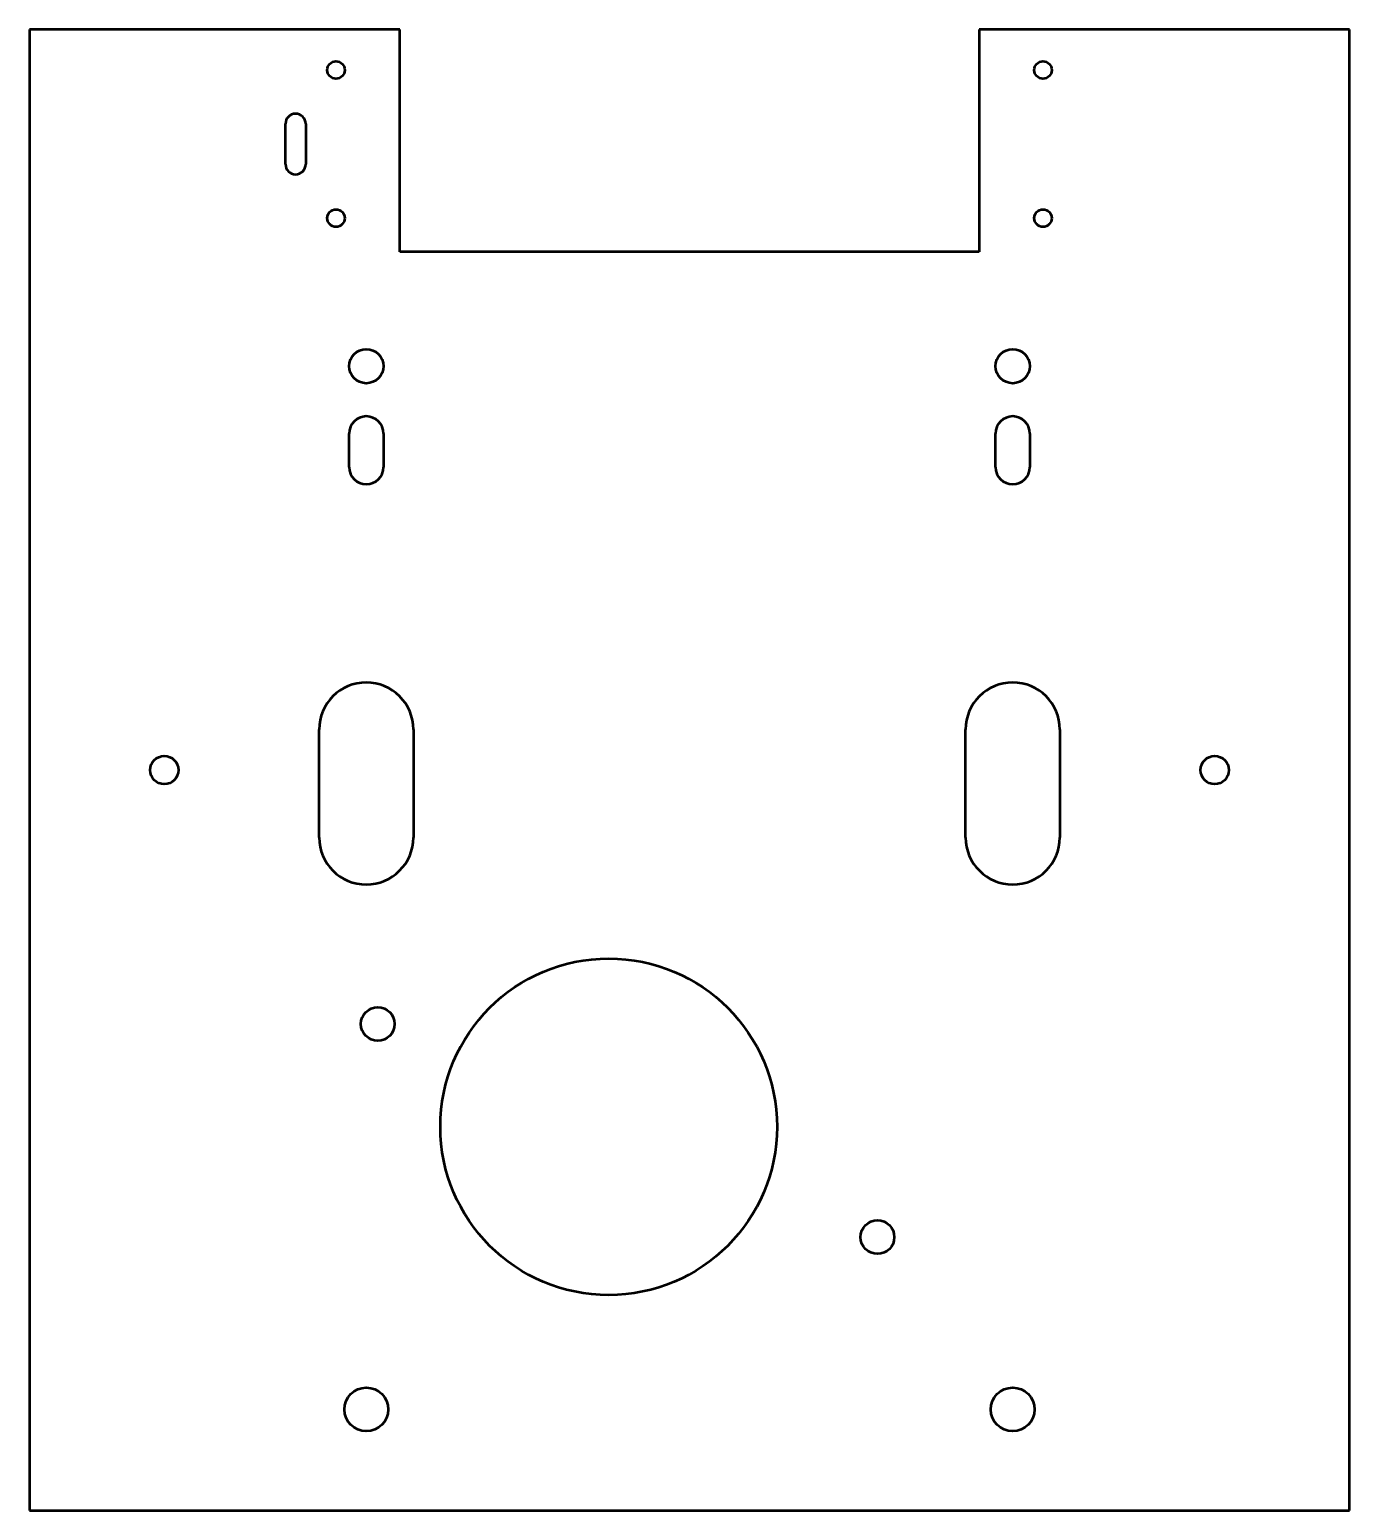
# Model space of a CAD drawing. Header units: millimetres. Extents: x 111 to 307, y 44 to 264.
import ezdxf

# ---------------------------------------------------------------- set-up
doc = ezdxf.new("R2010")
doc.units = ezdxf.units.MM
doc.layers.add('Видимый контур (ГОСТ)', color=7, linetype='Continuous', lineweight=50)

msp = doc.modelspace()

# ---------------------------------------------------------------- linework, layer by layer
at = {"layer": 'Видимый контур (ГОСТ)'}
for p, q in [((110.98, 264.04), (110.98, 44.04)), ((165.98, 264.04), (110.98, 264.04)), ((165.98, 231.04), (165.98, 264.04)), ((251.98, 264.04), (251.98, 231.04)), ((306.98, 264.04), (251.98, 264.04)), ((306.98, 44.04), (306.98, 264.04)), ((148.98, 244.04), (148.98, 250.04)), ((151.98, 250.04), (151.98, 244.04)), ((251.98, 231.04), (165.98, 231.04)), ((158.43, 199.04), (158.43, 204.04)), ((163.53, 204.04), (163.53, 199.04)), ((254.43, 199.04), (254.43, 204.04)), ((259.53, 204.04), (259.53, 199.04)), ((153.98, 144.04), (153.98, 160.04)), ((167.98, 160.04), (167.98, 144.04)), ((249.98, 144.04), (249.98, 160.04)), ((263.98, 160.04), (263.98, 144.04)), ((110.98, 44.04), (306.98, 44.04))]:
    msp.add_line(p, q, dxfattribs=at)
for centre, radius in [((156.48, 258.04), 1.3), ((261.48, 258.04), 1.3), ((156.48, 236.04), 1.3), ((261.48, 236.04), 1.3), ((160.98, 214.04), 2.55), ((256.98, 214.04), 2.55), ((130.98, 154.04), 2.1), ((286.98, 154.04), 2.1), ((196.98, 101.04), 25), ((162.69, 116.31), 2.5), ((236.9, 84.64), 2.5), ((160.98, 59.04), 3.25), ((256.98, 59.04), 3.25)]:
    msp.add_circle(centre, radius, dxfattribs=at)
for centre, radius, start, end in [((150.48, 250.04), 1.5, 0, 180), ((150.48, 244.04), 1.5, 180, 0), ((160.98, 204.04), 2.55, 0, 180), ((256.98, 204.04), 2.55, 0, 180), ((160.98, 199.04), 2.55, 180, 0), ((256.98, 199.04), 2.55, 180, 0), ((160.98, 160.04), 7, 0, 180), ((256.98, 160.04), 7, 0, 180), ((160.98, 144.04), 7, 180, 0), ((256.98, 144.04), 7, 180, 0)]:
    msp.add_arc(centre, radius, start, end, dxfattribs=at)

doc.saveas('drawing.dxf')
